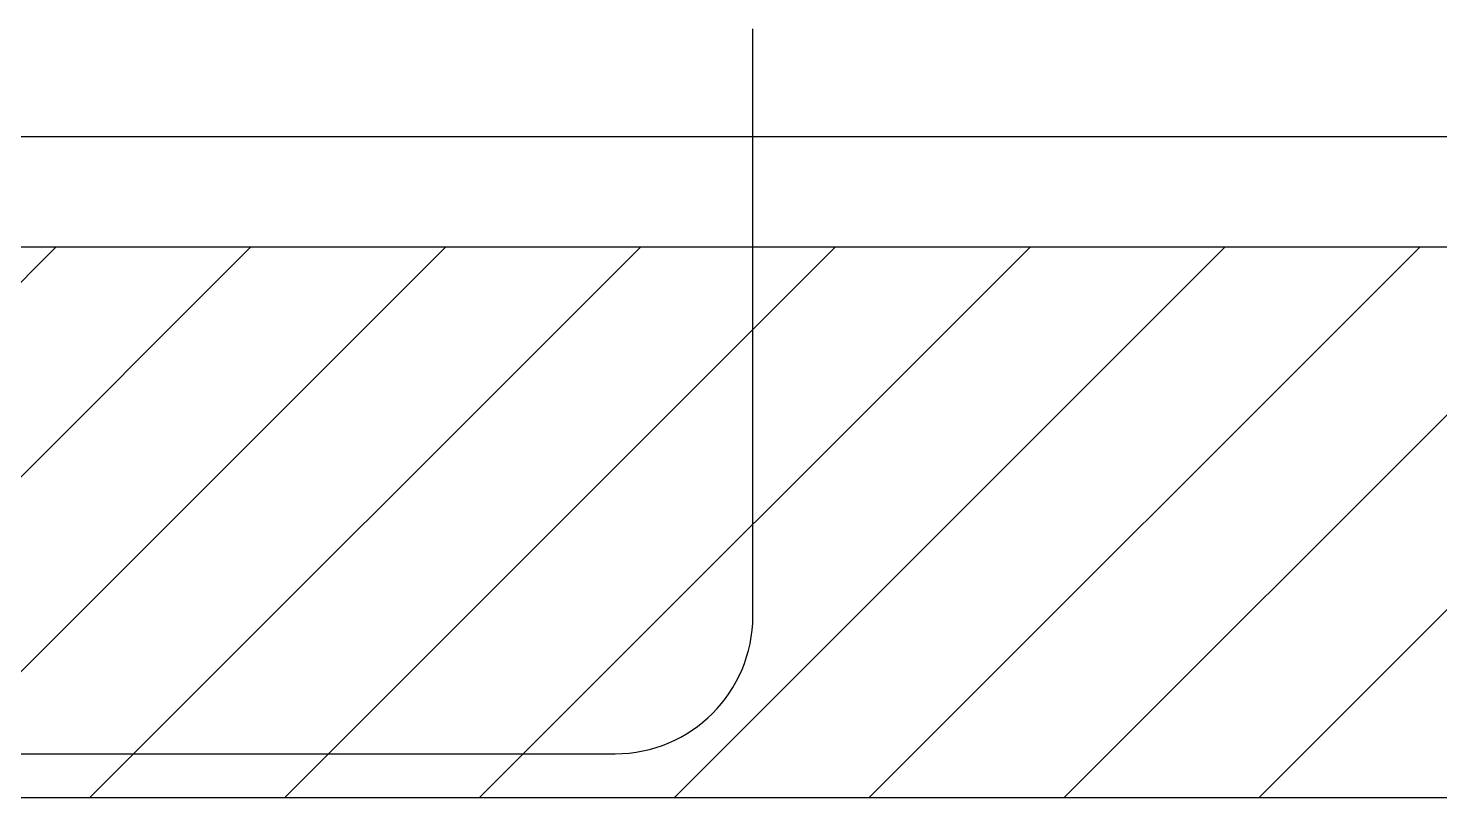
# Model space of a CAD drawing. Header units: millimetres. Extents: x 0 to 504600, y 0 to 118800.
# Drawn here: x 436977 to 438257, y 46638 to 47337 of the extents above; entities that cross this region are included whole.
import ezdxf

# ---------------------------------------------------------------- set-up
doc = ezdxf.new("R2010")
doc.units = ezdxf.units.MM
doc.header["$LTSCALE"] = 200
doc.layers.add('LG-AIRCON', color=240, linetype='Continuous')
doc.layers.add('LG-RLRG', color=3, linetype='Continuous')

msp = doc.modelspace()

# ---------------------------------------------------------------- hatches: boundary and pattern name
at = {"layer": 'LG-AIRCON'}
h = msp.add_hatch(dxfattribs=at)
h.set_pattern_fill('ANSI31', color=8, scale=1000)
h.set_pattern_definition([(45, (229466.34, 148961.86), (-88.38835, 88.38835), [])])
h.paths.add_polyline_path([(429215.3, 47138.4), (439284.2, 47138.4), (439284.2, 46638.4), (429215.3, 46638.4)])

# ---------------------------------------------------------------- linework, layer by layer
at = {"layer": 'LG-AIRCON', "color": 8}
for points in [[(436914.2, 48198.4), (439284.2, 48198.4), (439284.2, 47238.4), (436914.2, 47238.4)], [(429215.3, 47138.4), (439284.2, 47138.4), (439284.2, 46638.4), (429215.3, 46638.4)]]:
    msp.add_lwpolyline(points, close=True, dxfattribs=at)
at = {"layer": 'LG-RLRG'}
for p, q in [((437634.2, 46803.4), (437634.2, 47336.4)), ((428410.7, 46678.4), (437509.2, 46678.4))]:
    msp.add_line(p, q, dxfattribs=at)
msp.add_arc((437509.2, 46803.4), 125, 270, 0, dxfattribs=at)

doc.saveas('drawing.dxf')
